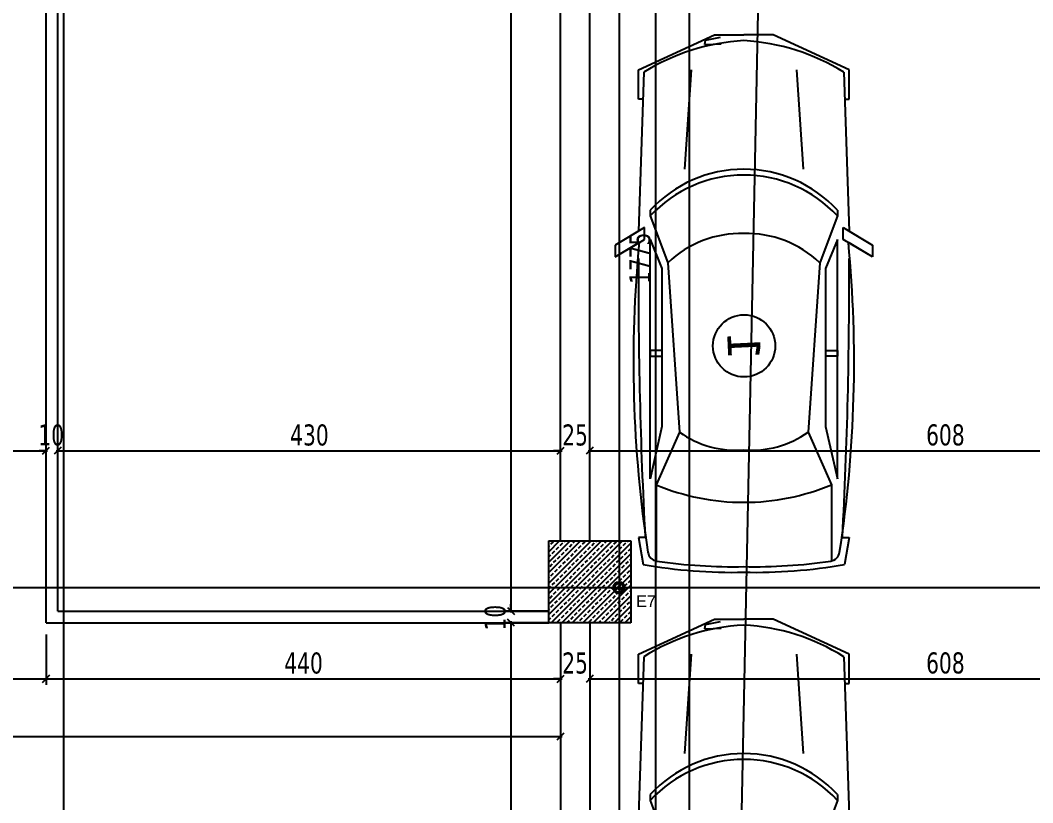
# Model space of a CAD drawing. Header units: millimetres. Extents: x 43168.9 to 43194.6, y -25545.1 to -25543.4.
# Drawn here: x 43169.7235 to 43169.8966, y -25544.3807 to -25544.2468 of the extents above; entities that cross this region are included whole.
import ezdxf
from ezdxf.enums import TextEntityAlignment as Align

# ---------------------------------------------------------------- set-up
doc = ezdxf.new("R2010")
doc.units = ezdxf.units.MM
doc.header["$LTSCALE"] = 200
doc.linetypes.add('DASHDOT', pattern=[1, 0.5, -0.25, 0, -0.25])
doc.linetypes.add('DASHDOT2', pattern=[0.5, 0.25, -0.125, 0, -0.125])
for name, color, linetype in [('aks_sgh', 5, 'DASHDOT2'), ('duv_sgh', 4, 'Continuous'), ('kolon-b.a_sgh', 6, 'Continuous'), ('olcuic_sgh', 183, 'Continuous'), ('tarama-betonarme_sgh', 223, 'Continuous'), ('yapi-yaklasma_sgh', 41, 'DASHDOT')]:
    doc.layers.add(name, color=color, linetype=linetype)
doc.styles.add('1-200', font='arial.ttf', dxfattribs={"height": 60})
doc.styles.add('dim', font='VERDANA.TTF', dxfattribs={"width": 0.7})
doc.styles.add('text1', font='VERDANA.TTF')

msp = doc.modelspace()

# ---------------------------------------------------------------- hatches: boundary and pattern name
h = msp.add_hatch(color=256)
edge = h.paths.add_edge_path()
edge.add_arc((43169.82587904157, -25544.34391939969), 0.001, 0, 360)
edge = h.paths.add_edge_path(flags=16)
edge.add_arc((43169.82587904157, -25544.34391939969), 0.00075, 0, 360)
h = msp.add_hatch(color=256)
edge = h.paths.add_edge_path()
edge.add_arc((43169.82587904157, -25544.34391939969), 0.001, 0, 360)
edge = h.paths.add_edge_path(flags=16)
edge.add_arc((43169.82587904157, -25544.34391939969), 0.00075, 0, 360)

# ---------------------------------------------------------------- linework, layer by layer
at = {"color": 0}
for p, q in [((43169.82921139534, -25544.25530537084), (43169.8422221592, -25544.24930526941)), ((43169.82921139534, -25544.25530537084), (43169.8422221592, -25544.24930526941)), ((43169.84069314011, -25544.25023354419), (43169.84325800918, -25544.24972435843)), ((43169.8422221592, -25544.24930526941), (43169.84722224373, -25544.24930526941)), ((43169.8422221592, -25544.24930526941), (43169.84722224373, -25544.24930526941)), ((43169.85222232826, -25544.24930526941), (43169.84722224373, -25544.24930526941)), ((43169.85222232826, -25544.24930526941), (43169.84722224373, -25544.24930526941)), ((43169.86523309212, -25544.25530537084), (43169.85222232826, -25544.24930526941)), ((43169.86523309212, -25544.25530537084), (43169.85222232826, -25544.24930526941)), ((43169.84058552323, -25544.25098426677), (43169.84069314011, -25544.25023354419)), ((43169.84058552323, -25544.25098426677), (43169.84333038411, -25544.25082965702)), ((43169.82921139534, -25544.26030545537), (43169.82921139534, -25544.25530537084)), ((43169.82921139534, -25544.26030545537), (43169.82921139534, -25544.25530537084)), ((43169.83822209158, -25544.25530537084), (43169.83706581165, -25544.27230565823)), ((43169.85622239587, -25544.25530537084), (43169.85737867581, -25544.27230565823)), ((43169.86523309212, -25544.26030545537), (43169.86523309212, -25544.25530537084)), ((43169.86523309212, -25544.26030545537), (43169.86523309212, -25544.25530537084)), ((43169.83012498671, -25544.25572260801), (43169.82922193944, -25544.28290583742)), ((43169.86431950075, -25544.25572260801), (43169.86522254803, -25544.28290583742)), ((43169.82922193944, -25544.26030545537), (43169.82921139534, -25544.26030545537)), ((43169.8299719134, -25544.26033037006), (43169.82921139534, -25544.26030545537)), ((43169.86447257406, -25544.26033037006), (43169.86523309212, -25544.26030545537)), ((43169.86522254803, -25544.26030545537), (43169.86523309212, -25544.26030545537)), ((43169.83122197325, -25544.27930577657), (43169.83122197325, -25544.28030579347)), ((43169.86322251421, -25544.27930577657), (43169.86322251421, -25544.28030579347)), ((43169.83122197325, -25544.28030579347), (43169.83422202396, -25544.28830592871)), ((43169.86322251421, -25544.28030579347), (43169.8602224635, -25544.28830592871)), ((43169.83022195634, -25544.28230582728), (43169.82522187181, -25544.28530587799)), ((43169.82922193944, -25544.28290583742), (43169.82522187181, -25544.28530587799)), ((43169.83022195634, -25544.28430586109), (43169.83022195634, -25544.28230582728)), ((43169.86422253112, -25544.28430586109), (43169.86422253112, -25544.28230582728)), ((43169.86422253112, -25544.28230582728), (43169.86922261564, -25544.28530587799)), ((43169.86522254803, -25544.28290583742), (43169.86922261564, -25544.28530587799)), ((43169.82522187181, -25544.28730591181), (43169.83022195634, -25544.28430586109)), ((43169.83122197325, -25544.3253065542), (43169.83122197325, -25544.28430586109)), ((43169.83122197325, -25544.28430586109), (43169.83322200706, -25544.28930594562)), ((43169.86322251421, -25544.28430586109), (43169.8612224804, -25544.28930594562)), ((43169.86322251421, -25544.3253065542), (43169.86322251421, -25544.28430586109)), ((43169.86922261564, -25544.28730591181), (43169.86422253112, -25544.28430586109)), ((43169.82522187181, -25544.28730591181), (43169.82922193944, -25544.28490587123)), ((43169.82522187181, -25544.28530587799), (43169.82522187181, -25544.28730591181)), ((43169.82522187181, -25544.28530587799), (43169.82522187181, -25544.28730591181)), ((43169.86922261564, -25544.28730591181), (43169.86522254803, -25544.28490587123)), ((43169.86922261564, -25544.28530587799), (43169.86922261564, -25544.28730591181)), ((43169.86922261564, -25544.28530587799), (43169.86922261564, -25544.28730591181)), ((43169.83322200706, -25544.28930594562), (43169.83322200706, -25544.31630640206)), ((43169.83422202396, -25544.28830592871), (43169.83622205777, -25544.31730641896)), ((43169.8602224635, -25544.28830592871), (43169.85822242968, -25544.31730641896)), ((43169.8612224804, -25544.28930594562), (43169.8612224804, -25544.31630640206)), ((43169.83322200706, -25544.30330618229), (43169.83122197325, -25544.30330618229)), ((43169.83122197325, -25544.30330618229), (43169.83122197325, -25544.3043061992)), ((43169.8612224804, -25544.30330618229), (43169.86322251421, -25544.30330618229)), ((43169.86322251421, -25544.30330618229), (43169.86322251421, -25544.3043061992)), ((43169.83122197325, -25544.3043061992), (43169.83322200706, -25544.3043061992)), ((43169.86322251421, -25544.3043061992), (43169.8612224804, -25544.3043061992)), ((43169.83322200706, -25544.31630640206), (43169.83122197325, -25544.3253065542)), ((43169.83622205777, -25544.31730641896), (43169.83222199015, -25544.32630657111)), ((43169.85822242968, -25544.31730641896), (43169.86222249731, -25544.32630657111)), ((43169.8612224804, -25544.31630640206), (43169.86322251421, -25544.3253065542)), ((43169.83222199015, -25544.32630657111), (43169.83222199015, -25544.33933093206)), ((43169.86222249731, -25544.32630657111), (43169.86222249731, -25544.33933093206)), ((43169.82922193944, -25544.33530672326), (43169.8299957105, -25544.33994934966)), ((43169.83022195634, -25544.33530672326), (43169.82922193944, -25544.33530672326)), ((43169.83036370912, -25544.33530672326), (43169.82922193944, -25544.33530672326)), ((43169.86408077833, -25544.33530672326), (43169.86522254803, -25544.33530672326)), ((43169.86422253112, -25544.33530672326), (43169.86522254803, -25544.33530672326)), ((43169.86522254803, -25544.33530672326), (43169.86444877696, -25544.33994934966)), ((43169.82921139534, -25544.35530537084), (43169.8422221592, -25544.34930526941)), ((43169.82921139534, -25544.35530537084), (43169.8422221592, -25544.34930526941)), ((43169.84058552323, -25544.35098426677), (43169.84069314011, -25544.35023354418)), ((43169.84069314011, -25544.35023354418), (43169.84325800918, -25544.34972435843)), ((43169.8422221592, -25544.34930526941), (43169.84722224373, -25544.34930526941)), ((43169.8422221592, -25544.34930526941), (43169.84722224373, -25544.34930526941)), ((43169.85222232826, -25544.34930526941), (43169.84722224373, -25544.34930526941)), ((43169.85222232826, -25544.34930526941), (43169.84722224373, -25544.34930526941)), ((43169.86523309212, -25544.35530537084), (43169.85222232826, -25544.34930526941)), ((43169.86523309212, -25544.35530537084), (43169.85222232826, -25544.34930526941)), ((43169.84058552323, -25544.35098426677), (43169.84333038411, -25544.35082965702)), ((43169.82921139534, -25544.36030545537), (43169.82921139534, -25544.35530537084)), ((43169.82921139534, -25544.36030545537), (43169.82921139534, -25544.35530537084)), ((43169.83012498671, -25544.35572260801), (43169.82922193944, -25544.38290583742)), ((43169.83822209158, -25544.35530537084), (43169.83706581165, -25544.37230565823)), ((43169.85622239587, -25544.35530537084), (43169.85737867581, -25544.37230565823)), ((43169.86431950075, -25544.35572260801), (43169.86522254803, -25544.38290583742)), ((43169.86523309212, -25544.36030545537), (43169.86523309212, -25544.35530537084)), ((43169.86523309212, -25544.36030545537), (43169.86523309212, -25544.35530537084)), ((43169.82922193944, -25544.36030545537), (43169.82921139534, -25544.36030545537)), ((43169.8299719134, -25544.36033037007), (43169.82921139534, -25544.36030545537)), ((43169.86447257406, -25544.36033037007), (43169.86523309212, -25544.36030545537)), ((43169.86522254803, -25544.36030545537), (43169.86523309212, -25544.36030545537)), ((43169.83122197325, -25544.37930577657), (43169.83122197325, -25544.38030579347)), ((43169.86322251421, -25544.37930577657), (43169.86322251421, -25544.38030579347)), ((43169.83122197325, -25544.38030579347), (43169.83422202396, -25544.38830592871)), ((43169.86322251421, -25544.38030579347), (43169.8602224635, -25544.38830592871))]:
    msp.add_line(p, q, dxfattribs=at)
msp.add_line((43169.84195854923, -25544.30279383927), (43169.84195854923, -25544.30279383927))
at = {"color": 0, "linetype": 'ByBlock', "lineweight": -2}
for p, q in [((43169.72727904144, -25544.32109006303), (43169.72847904143, -25544.31989006303)), ((43169.72727904144, -25544.32109006303), (43169.72847904143, -25544.31989006303)), ((43169.73047904143, -25544.31989006303), (43169.72927904144, -25544.32109006303)), ((43169.73047904143, -25544.31989006303), (43169.72927904144, -25544.32109006303)), ((43169.81527904157, -25544.32109006303), (43169.81647904157, -25544.31989006303)), ((43169.81527904157, -25544.32109006303), (43169.81647904157, -25544.31989006303)), ((43169.82147904143, -25544.31989006303), (43169.82027904144, -25544.32109006303)), ((43169.82147904143, -25544.31989006303), (43169.82027904144, -25544.32109006303)), ((43169.82607904157, -25544.34371939969), (43169.82567904157, -25544.34371939969)), ((43169.82567904157, -25544.34371939969), (43169.82567904157, -25544.34411939969)), ((43169.82607904157, -25544.34371939969), (43169.82567904157, -25544.34371939969)), ((43169.82567904157, -25544.34371939969), (43169.82567904157, -25544.34411939969)), ((43169.82567904157, -25544.34411939969), (43169.82607904157, -25544.34411939969)), ((43169.82567904157, -25544.34411939969), (43169.82607904157, -25544.34411939969)), ((43169.82594975224, -25544.34384868901), (43169.82580833089, -25544.34399011037)), ((43169.82594975224, -25544.34399011037), (43169.82580833089, -25544.34384868901)), ((43169.82594975224, -25544.34384868901), (43169.82580833089, -25544.34399011037)), ((43169.82594975224, -25544.34399011037), (43169.82580833089, -25544.34384868901)), ((43169.82607904157, -25544.34411939969), (43169.82607904157, -25544.34371939969)), ((43169.82607904157, -25544.34411939969), (43169.82607904157, -25544.34371939969)), ((43169.80678822829, -25544.34731939968), (43169.80798822829, -25544.34851939969)), ((43169.80678822829, -25544.34731939968), (43169.80798822829, -25544.34851939969)), ((43169.80798822829, -25544.35051939969), (43169.80678822829, -25544.34931939968)), ((43169.80798822829, -25544.35051939969), (43169.80678822829, -25544.34931939968)), ((43169.72727904144, -25544.36011222324), (43169.72847904143, -25544.35891222324)), ((43169.72847904143, -25544.35891222324), (43169.72727904144, -25544.36011222324)), ((43169.81527904157, -25544.36011222324), (43169.81647904157, -25544.35891222324)), ((43169.81527904157, -25544.36011222324), (43169.81647904157, -25544.35891222324)), ((43169.82147904143, -25544.35891222324), (43169.82027904144, -25544.36011222324)), ((43169.82147904143, -25544.35891222324), (43169.82027904144, -25544.36011222324)), ((43169.81527904143, -25544.36995256583), (43169.81647904143, -25544.36875256583))]:
    msp.add_line(p, q, dxfattribs=at)
at = {"linetype": 'Continuous'}
msp.add_circle((43169.84727248678, -25544.30253993436), 0.005320000000000346, dxfattribs=at)
at = {"color": 0, "linetype": 'Continuous', "lineweight": -2}
for radius in [0.001, 0.001, 0.00075, 0.00075]:
    msp.add_circle((43169.82587904157, -25544.34391939969), radius, dxfattribs=at)
at = {"color": 0}
for centre, radius, start, end in [((43169.84922227754, -25544.2863058949), 0.03605612228057108, 93.17982954175338, 121.9821208195799), ((43169.84522220991, -25544.2863058949), 0.03605612228057108, 58.01787918042012, 86.82017045824662), ((43169.84722224373, -25544.29409174081), 0.02178608257773878, 90, 137.2587549555883), ((43169.84722224373, -25544.29409174081), 0.02178608257773878, 42.74124504441167, 90), ((43169.84722224373, -25544.29509175771), 0.02178608257773878, 90, 137.2587549555883), ((43169.84722224373, -25544.29509175771), 0.02178608257773878, 42.74124504441167, 90), ((43169.84672223528, -25544.30140615017), 0.0181072108613248, 88.41764539243664, 133.6573759964856), ((43169.84772225218, -25544.30140615017), 0.0181072108613248, 46.34262400351442, 91.58235460756336), ((43170.04273517011, -25544.30532975922), 0.2143856953616721, 174.5157722221091, 188.7238197954231), ((43169.65170931735, -25544.30532975922), 0.2143856953616721, 351.2761802045768, 5.484227777890904), ((43170.61977897593, -25544.29254204297), 0.7905727552520726, 179.6386925190084, 183.1008306676707), ((43169.07466551153, -25544.29254204297), 0.7905727552520726, 356.8991693323292, 0.3613074809916), ((43169.84572221837, -25544.30413952971), 0.01623637964533992, 234.1888356708188, 275.3009265807162), ((43169.84872226909, -25544.30413952971), 0.01623637964533992, 264.6990734192838, 305.8111643291812), ((43169.84722224373, -25544.29030596252), 0.03900065930309958, 247.3801356131465, 270), ((43169.84722224373, -25544.29030596252), 0.03900065930309958, 270, 292.6198643868535), ((43169.83260889641, -25544.33757300614), 0.0018, 188.7238197954231, 261.5115368966201), ((43169.86183559104, -25544.33757300614), 0.0018, 278.48846310338, 351.2761802045768), ((43169.84543463711, -25544.25163560994), 0.08965309296207911, 260.0838130198713, 271.1549237942075), ((43169.84543463711, -25544.25163560994), 0.08868921503438901, 261.5115368966201, 271.1549237942075), ((43169.84900985035, -25544.25163560994), 0.08965309296207911, 268.8450762057925, 279.9161869801287), ((43169.84900985035, -25544.25163560994), 0.08868921503438901, 268.8450762057925, 278.48846310338), ((43169.84922227754, -25544.3863058949), 0.03605612228057108, 93.17982954175338, 121.9821208195799), ((43169.84522220991, -25544.3863058949), 0.03605612228057108, 58.01787918042012, 86.82017045824662), ((43169.84722224373, -25544.39409174081), 0.02178608257773878, 90, 137.2587549555883), ((43169.84722224373, -25544.39409174081), 0.02178608257773878, 42.74124504441167, 90), ((43169.84722224373, -25544.39509175771), 0.02178608257773878, 90, 137.2587549555883), ((43169.84722224373, -25544.39509175771), 0.02178608257773878, 42.74124504441167, 90)]:
    msp.add_arc(centre, radius, start, end, dxfattribs=at)
at = {"layer": 'aks_sgh'}
for p, q in [((43169.73087904157, -25543.74091939969), (43169.73087904157, -25544.78991939969)), ((43169.82587904157, -25543.74091939969), (43169.82587904157, -25544.78991939969)), ((43169.83787904157, -25543.74091939969), (43169.83787904157, -25544.78991939969)), ((43169.99087959111, -25544.34391939969), (43169.01487849203, -25544.34391939969))]:
    msp.add_line(p, q, dxfattribs=at)
at = {"layer": 'duv_sgh'}
for p, q in [((43169.72787904143, -25544.34991939969), (43169.72787904143, -25544.10191939968)), ((43169.72987904144, -25544.34791939969), (43169.72987904144, -25544.10191939968)), ((43169.81587904143, -25544.33591939969), (43169.81587904143, -25544.22991939968)), ((43169.82087904144, -25544.33591939969), (43169.82087904144, -25544.22991939968)), ((43169.72987904144, -25544.34791939969), (43169.81387904157, -25544.34791939969)), ((43169.72787904143, -25544.34991939969), (43169.81387904157, -25544.34991939969)), ((43169.81587904143, -25544.34991939969), (43169.81587904143, -25544.46491939969)), ((43169.82087904144, -25544.34991939969), (43169.82087904144, -25544.46491939969))]:
    msp.add_line(p, q, dxfattribs=at)
at = {"layer": 'kolon-b.a_sgh'}
for p, q in [((43169.81387904157, -25544.33591939969), (43169.82787904157, -25544.33591939969)), ((43169.81387904157, -25544.34991939969), (43169.81387904157, -25544.33591939969)), ((43169.82787904157, -25544.33591939969), (43169.82787904157, -25544.34991939969)), ((43169.82787904157, -25544.34991939969), (43169.81387904157, -25544.34991939969))]:
    msp.add_line(p, q, dxfattribs=at)
at = {"layer": 'olcuic_sgh'}
for p, q in [((43169.80738822829, -25544.07966939969), (43169.80738822829, -25544.34816939968)), ((43169.83212347161, -25544.10966939969), (43169.83212347161, -25544.46516939969)), ((43169.64462904143, -25544.32049006303), (43169.72812904143, -25544.32049006303)), ((43169.72787904143, -25544.32049006303), (43169.72667904144, -25544.32049006303)), ((43169.72787904143, -25544.33249006304), (43169.72787904143, -25544.31949006303)), ((43169.72787904143, -25544.33249006304), (43169.72787904143, -25544.31949006303)), ((43169.72962904143, -25544.32049006303), (43169.81612904157, -25544.32049006303)), ((43169.72987904144, -25544.33249006304), (43169.72987904144, -25544.31949006303)), ((43169.72987904144, -25544.33249006304), (43169.72987904144, -25544.31949006303)), ((43169.72987904144, -25544.32049006303), (43169.73107904143, -25544.32049006303)), ((43169.81587904157, -25544.32049006303), (43169.81467904157, -25544.32049006303)), ((43169.81587904157, -25544.33249006304), (43169.81587904157, -25544.31949006303)), ((43169.81587904157, -25544.33249006304), (43169.81587904157, -25544.31949006303)), ((43169.82062904143, -25544.32049006303), (43169.94281686976, -25544.32049006303)), ((43169.82087904144, -25544.33249006304), (43169.82087904144, -25544.31949006303)), ((43169.82087904144, -25544.33249006304), (43169.82087904144, -25544.31949006303)), ((43169.82087904144, -25544.32049006303), (43169.82207904143, -25544.32049006303)), ((43169.80738822829, -25544.34791939969), (43169.80738822829, -25544.34671939968)), ((43169.81387904143, -25544.34791939969), (43169.80638822829, -25544.34791939969)), ((43169.81387904143, -25544.34791939969), (43169.80638822829, -25544.34791939969)), ((43169.81387904143, -25544.34991939969), (43169.80638822829, -25544.34991939969)), ((43169.81387904143, -25544.34991939969), (43169.80638822829, -25544.34991939969)), ((43169.80738822829, -25544.34966939969), (43169.80738822829, -25544.46516939969)), ((43169.80738822829, -25544.34991939969), (43169.80738822829, -25544.35111939969)), ((43169.72787904143, -25544.35191939968), (43169.72787904143, -25544.36051222324)), ((43169.72787904143, -25544.35191939968), (43169.72787904143, -25544.36051222324)), ((43169.81587904157, -25544.35191939969), (43169.81587904157, -25544.36051222324)), ((43169.81587904157, -25544.35191939969), (43169.81587904157, -25544.36051222324)), ((43169.82087904144, -25544.35191939969), (43169.82087904144, -25544.36051222324)), ((43169.82087904144, -25544.35191939969), (43169.82087904144, -25544.36051222324)), ((43169.81587904143, -25544.35735256583), (43169.81587904143, -25544.37035256583)), ((43169.64662904157, -25544.35951222324), (43169.72812904143, -25544.35951222324)), ((43169.72762904143, -25544.35951222324), (43169.81612904157, -25544.35951222324)), ((43169.81587904157, -25544.35951222324), (43169.81467904157, -25544.35951222324)), ((43169.82062904143, -25544.35951222324), (43169.94281686976, -25544.35951222324)), ((43169.82087904144, -25544.35951222324), (43169.82207904143, -25544.35951222324)), ((43169.54462904143, -25544.36935256583), (43169.81612904144, -25544.36935256583))]:
    msp.add_line(p, q, dxfattribs=at)
at = {"layer": 'tarama-betonarme_sgh'}
for p, q in [((43169.81387904157, -25544.3359562824), (43169.81391592429, -25544.33591939969)), ((43169.81387904157, -25544.33775233363), (43169.81571197551, -25544.33591939969)), ((43169.81387904157, -25544.33954838485), (43169.81750802674, -25544.33591939969)), ((43169.81387904157, -25544.34134443608), (43169.81930407796, -25544.33591939969)), ((43169.81387904157, -25544.3431404873), (43169.82110012919, -25544.33591939969)), ((43169.81387904157, -25544.34493653853), (43169.82289618041, -25544.33591939969)), ((43169.81387904157, -25544.34673258975), (43169.82469223163, -25544.33591939969)), ((43169.81387904157, -25544.34852864097), (43169.82648828286, -25544.33591939969)), ((43169.81387904157, -25544.33685430841), (43169.8140191014, -25544.33671424858)), ((43169.81424360781, -25544.33648974217), (43169.81469262061, -25544.33604072937)), ((43169.81428433408, -25544.34991939969), (43169.82787904157, -25544.3363246922)), ((43169.81581515262, -25544.33671424858), (43169.81626416543, -25544.33626523577)), ((43169.81648867183, -25544.33604072937), (43169.81661000152, -25544.33591939969)), ((43169.81738669745, -25544.33693875498), (43169.81783571025, -25544.33648974217)), ((43169.81806021665, -25544.33626523577), (43169.81840605273, -25544.33591939969)), ((43169.81895824226, -25544.33716326138), (43169.81940725507, -25544.33671424858)), ((43169.81963176148, -25544.33648974217), (43169.82008077428, -25544.33604072937)), ((43169.8212033063, -25544.33671424858), (43169.8216523191, -25544.33626523577)), ((43169.8218768255, -25544.33604072937), (43169.82199815518, -25544.33591939969)), ((43169.82277485112, -25544.33693875498), (43169.82322386392, -25544.33648974217)), ((43169.82344837033, -25544.33626523577), (43169.82379420641, -25544.33591939969)), ((43169.82434639594, -25544.33716326138), (43169.82479540874, -25544.33671424858)), ((43169.82501991514, -25544.33648974217), (43169.82546892796, -25544.33604072937)), ((43169.82659145997, -25544.33671424858), (43169.82704047277, -25544.33626523577)), ((43169.82726497918, -25544.33604072937), (43169.82738630885, -25544.33591939969)), ((43169.81387904157, -25544.33865035963), (43169.81424360781, -25544.3382857934)), ((43169.81446811421, -25544.338061287), (43169.81491712701, -25544.33761227419)), ((43169.81514163341, -25544.33738776778), (43169.81559064622, -25544.33693875498)), ((43169.81536613982, -25544.3389593126), (43169.81581515262, -25544.3385102998)), ((43169.81603965902, -25544.3382857934), (43169.81648867183, -25544.33783678059)), ((43169.8160803853, -25544.34991939969), (43169.82787904157, -25544.33812074342)), ((43169.81671317823, -25544.33761227419), (43169.81716219104, -25544.33716326138)), ((43169.81761120385, -25544.3385102998), (43169.81806021665, -25544.338061287)), ((43169.81828472306, -25544.33783678059), (43169.81873373586, -25544.33738776778)), ((43169.81918274867, -25544.3387348062), (43169.81963176148, -25544.3382857934)), ((43169.81985626788, -25544.338061287), (43169.82030528069, -25544.33761227419)), ((43169.82052978709, -25544.33738776778), (43169.82097879989, -25544.33693875498)), ((43169.82075429349, -25544.3389593126), (43169.8212033063, -25544.3385102998)), ((43169.8214278127, -25544.3382857934), (43169.8218768255, -25544.33783678059)), ((43169.82210133191, -25544.33761227419), (43169.82255034472, -25544.33716326138)), ((43169.82299935752, -25544.3385102998), (43169.82344837033, -25544.338061287)), ((43169.82367287673, -25544.33783678059), (43169.82412188953, -25544.33738776778)), ((43169.82457090234, -25544.3387348062), (43169.82501991514, -25544.3382857934)), ((43169.82524442155, -25544.338061287), (43169.82569343436, -25544.33761227419)), ((43169.82591794076, -25544.33738776778), (43169.82636695357, -25544.33693875498)), ((43169.82614244716, -25544.3389593126), (43169.82659145997, -25544.3385102998)), ((43169.82681596637, -25544.3382857934), (43169.82726497918, -25544.33783678059)), ((43169.82748948558, -25544.33761227419), (43169.82787904157, -25544.3372227182)), ((43169.8140191014, -25544.34030635102), (43169.81446811421, -25544.33985733822)), ((43169.81469262061, -25544.33963283182), (43169.81514163341, -25544.33918381901)), ((43169.81559064622, -25544.34053085743), (43169.81603965902, -25544.34008184462)), ((43169.81626416543, -25544.33985733822), (43169.81671317823, -25544.33940832541)), ((43169.81693768464, -25544.33918381901), (43169.81738669745, -25544.3387348062)), ((43169.81783571025, -25544.34008184462), (43169.81828472306, -25544.33963283182)), ((43169.81787643653, -25544.34991939969), (43169.82787904157, -25544.33991679465)), ((43169.81850922946, -25544.33940832541), (43169.81895824226, -25544.3389593126)), ((43169.81940725507, -25544.34030635102), (43169.81985626788, -25544.33985733822)), ((43169.82008077428, -25544.33963283182), (43169.82052978709, -25544.33918381901)), ((43169.82097879989, -25544.34053085743), (43169.8214278127, -25544.34008184462)), ((43169.8216523191, -25544.33985733822), (43169.82210133191, -25544.33940832541)), ((43169.82232583831, -25544.33918381901), (43169.82277485112, -25544.3387348062)), ((43169.82322386392, -25544.34008184462), (43169.82367287673, -25544.33963283182)), ((43169.82389738313, -25544.33940832541), (43169.82434639594, -25544.3389593126)), ((43169.82479540874, -25544.34030635102), (43169.82524442155, -25544.33985733822)), ((43169.82546892796, -25544.33963283182), (43169.82591794076, -25544.33918381901)), ((43169.82636695357, -25544.34053085743), (43169.82681596637, -25544.34008184462)), ((43169.82704047277, -25544.33985733822), (43169.82748948558, -25544.33940832541)), ((43169.82771399198, -25544.33918381901), (43169.82787904157, -25544.33901876942)), ((43169.81424360781, -25544.34187789584), (43169.81469262061, -25544.34142888304)), ((43169.81491712701, -25544.34120437664), (43169.81536613982, -25544.34075536383)), ((43169.81581515262, -25544.34210240225), (43169.81626416543, -25544.34165338944)), ((43169.81648867183, -25544.34142888304), (43169.81693768464, -25544.34097987023)), ((43169.81716219104, -25544.34075536383), (43169.81761120385, -25544.34030635102)), ((43169.81738669745, -25544.34232690865), (43169.81783571025, -25544.34187789584)), ((43169.81806021665, -25544.34165338944), (43169.81850922946, -25544.34120437664)), ((43169.81873373586, -25544.34097987023), (43169.81918274867, -25544.34053085743)), ((43169.81963176148, -25544.34187789584), (43169.82008077428, -25544.34142888304)), ((43169.81967248776, -25544.34991939969), (43169.82787904157, -25544.34171284587)), ((43169.82030528069, -25544.34120437664), (43169.82075429349, -25544.34075536383)), ((43169.8212033063, -25544.34210240225), (43169.8216523191, -25544.34165338944)), ((43169.8218768255, -25544.34142888304), (43169.82232583831, -25544.34097987023)), ((43169.82255034472, -25544.34075536383), (43169.82299935752, -25544.34030635102)), ((43169.82277485112, -25544.34232690865), (43169.82322386392, -25544.34187789584)), ((43169.82344837033, -25544.34165338944), (43169.82389738313, -25544.34120437664)), ((43169.82412188953, -25544.34097987023), (43169.82457090234, -25544.34053085743)), ((43169.82501991514, -25544.34187789584), (43169.82546892796, -25544.34142888304)), ((43169.82569343436, -25544.34120437664), (43169.82614244716, -25544.34075536383)), ((43169.82659145997, -25544.34210240225), (43169.82704047277, -25544.34165338944)), ((43169.82726497918, -25544.34142888304), (43169.82771399198, -25544.34097987023)), ((43169.81387904157, -25544.34224246208), (43169.8140191014, -25544.34210240225)), ((43169.81387904157, -25544.3440385133), (43169.81424360781, -25544.34367394707)), ((43169.81446811421, -25544.34344944066), (43169.81491712701, -25544.34300042786)), ((43169.81514163341, -25544.34277592146), (43169.81559064622, -25544.34232690865)), ((43169.81603965902, -25544.34367394707), (43169.81648867183, -25544.34322493426)), ((43169.81671317823, -25544.34300042786), (43169.81716219104, -25544.34255141505)), ((43169.81761120385, -25544.34389845347), (43169.81806021665, -25544.34344944066)), ((43169.81828472306, -25544.34322493426), (43169.81873373586, -25544.34277592146)), ((43169.81895824226, -25544.34255141505), (43169.81940725507, -25544.34210240225)), ((43169.81918274867, -25544.34412295988), (43169.81963176148, -25544.34367394707)), ((43169.81985626788, -25544.34344944066), (43169.82030528069, -25544.34300042786)), ((43169.82052978709, -25544.34277592146), (43169.82097879989, -25544.34232690865)), ((43169.8214278127, -25544.34367394707), (43169.8218768255, -25544.34322493426)), ((43169.82146853898, -25544.34991939969), (43169.82787904157, -25544.34350889709)), ((43169.82210133191, -25544.34300042786), (43169.82255034472, -25544.34255141505)), ((43169.82299935752, -25544.34389845347), (43169.82344837033, -25544.34344944066)), ((43169.82367287673, -25544.34322493426), (43169.82412188953, -25544.34277592146)), ((43169.82434639594, -25544.34255141505), (43169.82479540874, -25544.34210240225)), ((43169.82457090234, -25544.34412295988), (43169.82501991514, -25544.34367394707)), ((43169.82524442155, -25544.34344944066), (43169.82569343436, -25544.34300042786)), ((43169.82591794076, -25544.34277592146), (43169.82636695357, -25544.34232690865)), ((43169.82681596637, -25544.34367394707), (43169.82726497918, -25544.34322493426)), ((43169.82748948558, -25544.34300042786), (43169.82787904157, -25544.34261087187)), ((43169.8140191014, -25544.3456945047), (43169.81446811421, -25544.34524549189)), ((43169.81469262061, -25544.34502098549), (43169.81514163341, -25544.34457197268)), ((43169.81536613982, -25544.34434746628), (43169.81581515262, -25544.34389845347)), ((43169.81626416543, -25544.34524549189), (43169.81671317823, -25544.34479647908)), ((43169.81693768464, -25544.34457197268), (43169.81738669745, -25544.34412295988)), ((43169.81783571025, -25544.34546999829), (43169.81828472306, -25544.34502098549)), ((43169.81850922946, -25544.34479647908), (43169.81895824226, -25544.34434746628)), ((43169.81940725507, -25544.3456945047), (43169.81985626788, -25544.34524549189)), ((43169.82008077428, -25544.34502098549), (43169.82052978709, -25544.34457197268)), ((43169.82075429349, -25544.34434746628), (43169.8212033063, -25544.34389845347)), ((43169.8216523191, -25544.34524549189), (43169.82210133191, -25544.34479647908)), ((43169.82232583831, -25544.34457197268), (43169.82277485112, -25544.34412295988)), ((43169.82322386392, -25544.34546999829), (43169.82367287673, -25544.34502098549)), ((43169.8232645902, -25544.34991939969), (43169.82787904157, -25544.34530494832)), ((43169.82389738313, -25544.34479647908), (43169.82434639594, -25544.34434746628)), ((43169.82479540874, -25544.3456945047), (43169.82524442155, -25544.34524549189)), ((43169.82546892796, -25544.34502098549), (43169.82591794076, -25544.34457197268)), ((43169.82614244716, -25544.34434746628), (43169.82659145997, -25544.34389845347)), ((43169.82704047277, -25544.34524549189), (43169.82748948558, -25544.34479647908)), ((43169.82771399198, -25544.34457197268), (43169.82787904157, -25544.3444069231)), ((43169.81424360781, -25544.34726604952), (43169.81469262061, -25544.34681703671)), ((43169.81491712701, -25544.34659253031), (43169.81536613982, -25544.3461435175)), ((43169.81559064622, -25544.3459190111), (43169.81603965902, -25544.34546999829)), ((43169.81581515262, -25544.34749055592), (43169.81626416543, -25544.34704154311)), ((43169.81648867183, -25544.34681703671), (43169.81693768464, -25544.3463680239)), ((43169.81716219104, -25544.3461435175), (43169.81761120385, -25544.3456945047)), ((43169.81806021665, -25544.34704154311), (43169.81850922946, -25544.34659253031)), ((43169.81873373586, -25544.3463680239), (43169.81918274867, -25544.3459190111)), ((43169.81963176148, -25544.34726604952), (43169.82008077428, -25544.34681703671)), ((43169.82030528069, -25544.34659253031), (43169.82075429349, -25544.3461435175)), ((43169.82097879989, -25544.3459190111), (43169.8214278127, -25544.34546999829)), ((43169.8212033063, -25544.34749055592), (43169.8216523191, -25544.34704154311)), ((43169.8218768255, -25544.34681703671), (43169.82232583831, -25544.3463680239)), ((43169.82255034472, -25544.3461435175), (43169.82299935752, -25544.3456945047)), ((43169.82344837033, -25544.34704154311), (43169.82389738313, -25544.34659253031)), ((43169.82412188953, -25544.3463680239), (43169.82457090234, -25544.3459190111)), ((43169.82501991514, -25544.34726604952), (43169.82546892796, -25544.34681703671)), ((43169.82506064143, -25544.34991939969), (43169.82787904157, -25544.34710099954)), ((43169.82569343436, -25544.34659253031), (43169.82614244716, -25544.3461435175)), ((43169.82636695357, -25544.3459190111), (43169.82681596637, -25544.34546999829)), ((43169.82659145997, -25544.34749055592), (43169.82704047277, -25544.34704154311)), ((43169.82726497918, -25544.34681703671), (43169.82771399198, -25544.3463680239)), ((43169.81387904157, -25544.34763061575), (43169.8140191014, -25544.34749055592)), ((43169.81446811421, -25544.34883759434), (43169.81491712701, -25544.34838858153)), ((43169.81514163341, -25544.34816407513), (43169.81559064622, -25544.34771506232)), ((43169.81603965902, -25544.34906210074), (43169.81648867183, -25544.34861308794)), ((43169.81671317823, -25544.34838858153), (43169.81716219104, -25544.34793956873)), ((43169.81738669745, -25544.34771506232), (43169.81783571025, -25544.34726604952)), ((43169.81761120385, -25544.34928660714), (43169.81806021665, -25544.34883759434)), ((43169.81828472306, -25544.34861308794), (43169.81873373586, -25544.34816407513)), ((43169.81895824226, -25544.34793956873), (43169.81940725507, -25544.34749055592)), ((43169.81985626788, -25544.34883759434), (43169.82030528069, -25544.34838858153)), ((43169.82052978709, -25544.34816407513), (43169.82097879989, -25544.34771506232)), ((43169.8214278127, -25544.34906210074), (43169.8218768255, -25544.34861308794)), ((43169.82210133191, -25544.34838858153), (43169.82255034472, -25544.34793956873)), ((43169.82277485112, -25544.34771506232), (43169.82322386392, -25544.34726604952)), ((43169.82299935752, -25544.34928660714), (43169.82344837033, -25544.34883759434)), ((43169.82367287673, -25544.34861308794), (43169.82412188953, -25544.34816407513)), ((43169.82434639594, -25544.34793956873), (43169.82479540874, -25544.34749055592)), ((43169.82524442155, -25544.34883759434), (43169.82569343436, -25544.34838858153)), ((43169.82591794076, -25544.34816407513), (43169.82636695357, -25544.34771506232)), ((43169.82681596637, -25544.34906210074), (43169.82726497918, -25544.34861308794)), ((43169.82685669265, -25544.34991939969), (43169.82787904157, -25544.34889705077)), ((43169.82748948558, -25544.34838858153), (43169.82787904157, -25544.34799902554)), ((43169.81387904157, -25544.34942666697), (43169.81424360781, -25544.34906210074)), ((43169.81536613982, -25544.34973561995), (43169.81581515262, -25544.34928660714)), ((43169.81697841131, -25544.34991939969), (43169.81738669745, -25544.34951111355)), ((43169.81877446253, -25544.34991939969), (43169.81895824226, -25544.34973561995)), ((43169.81918274867, -25544.34951111355), (43169.81963176148, -25544.34906210074)), ((43169.82075429349, -25544.34973561995), (43169.8212033063, -25544.34928660714)), ((43169.82236656498, -25544.34991939969), (43169.82277485112, -25544.34951111355)), ((43169.82416261621, -25544.34991939969), (43169.82434639594, -25544.34973561995)), ((43169.82457090234, -25544.34951111355), (43169.82501991514, -25544.34906210074)), ((43169.82614244716, -25544.34973561995), (43169.82659145997, -25544.34928660714)), ((43169.82775471865, -25544.34991939969), (43169.82787904157, -25544.34979507677))]:
    msp.add_line(p, q, dxfattribs=at)
at = {"layer": 'yapi-yaklasma_sgh'}
for p, q in [((43169.85257225885, -25544.0971981646), (43169.84858227101, -25544.29613097702)), ((43169.84858227101, -25544.29613097702), (43169.84012530857, -25544.71004852501))]:
    msp.add_line(p, q, dxfattribs=at)

# ---------------------------------------------------------------- texts
at = {"linetype": 'Continuous', "style": 'text1', "text_generation_flag": 4}
msp.add_attdef('1', text='', height=0.005600000000000295, rotation=92.73556609848184, dxfattribs=at).set_placement((43169.84727248678, -25544.30253993436), align=Align.MIDDLE)
at = {"layer": 'aks_sgh', "style": '1-200'}
msp.add_text('E7', height=0.002, rotation=5.211020732175437e-06, dxfattribs=at).set_placement((43169.8287840072, -25544.34721098439))
msp.add_text('E7', height=0.002, rotation=5.211020732175437e-06, dxfattribs=at).set_placement((43169.8287840072, -25544.34721098439))
at = {"layer": 'olcuic_sgh', "color": 2, "style": 'dim', "width": 0.7}
for s, p in [('1775', (43169.83124247765, -25544.2919389833)), ('10', (43169.80647701271, -25544.35124392621))]:
    msp.add_text(s, height=0.0036, rotation=90, dxfattribs=at).set_placement(p)
for s, p in [('10', (43169.72655451491, -25544.31957884745)), ('430', (43169.76962284271, -25544.31957763859)), ('25', (43169.81616198307, -25544.31957763859)), ('608', (43169.87840498381, -25544.3195667588)), ('440', (43169.76862284271, -25544.35860100766)), ('25', (43169.81616198307, -25544.3585997988)), ('608', (43169.87840498381, -25544.35858891901))]:
    msp.add_text(s, height=0.0036, dxfattribs=at).set_placement(p)

doc.saveas('drawing.dxf')
